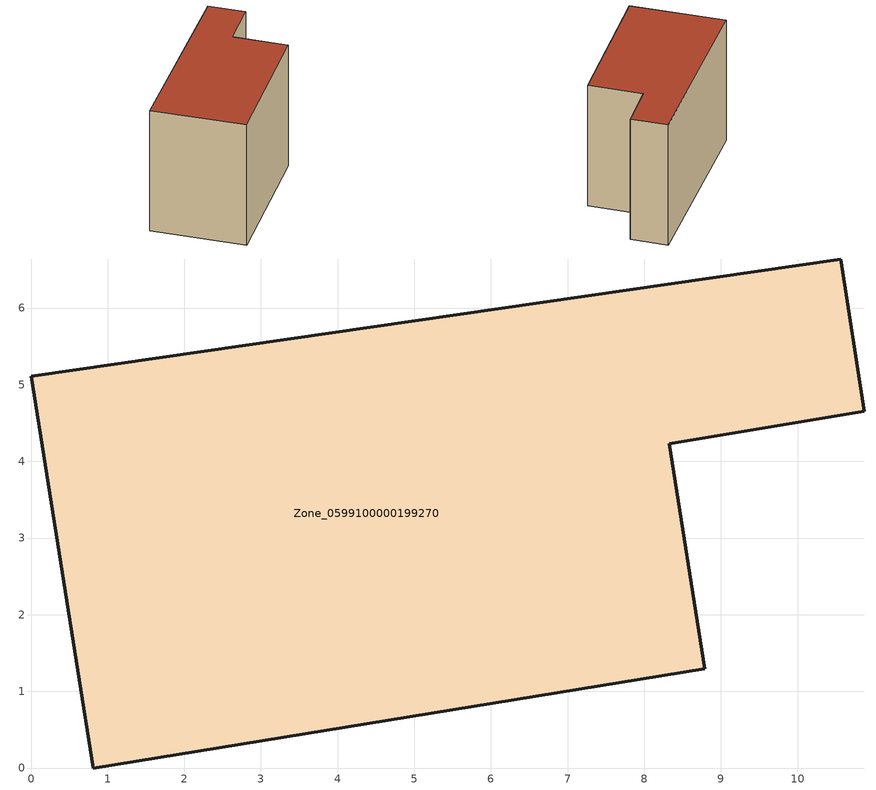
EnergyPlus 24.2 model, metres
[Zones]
Zone_0599100000199270
 floor ground (C_G): 0,5.11 10.56,6.64 10.87,4.65 8.32,4.23 8.79,1.29 0.81,0 z0
 wall outside (C_F): 0.81,0 8.79,1.29 8.32,4.23 10.87,4.65 10.56,6.64 0,5.11 0.81,0 z0:7.25
 roof outside (C_R): 10.56,6.64 0,5.11 0.81,0 8.79,1.29 8.32,4.23 10.87,4.65 z7.25
[BUILDING]
Pand.0599100000199270: North Axis=0; Terrain=City; Loads Convergence Tolerance Value=0.04; Temperature Convergence Tolerance Value=0.4; Solar Distribution=FullExterior; Maximum Number of Warmup Days=25; Minimum Number of Warmup Days=1
[Site:Location]
Rotterdam.The.Hague.AP_ZH_NLD Design_Conditions: Latitude=51.96; Longitude=4.45; Time Zone=1; Elevation=-4.5
[SITE:GROUNDTEMPERATURE:BUILDINGSURFACE]
18, 18, 18, 18, 18, 18, 18, 18, 18, 18, 18, 18
[MATERIAL] Thermal Absorptance=0.9; Solar Absorptance=0.7; Visible Absorptance=0.7
Name | Roughness | Thickness | Conductivity | Density | Specific Heat
G.TI.1946 | MediumSmooth | 0.15 | 1 | 540 | 1210
F.TI.1946 | Rough | 0.3 | 0.857143 | 1920 | 840
R.TI.1946 | MediumRough | 0.2 | 0.1 | 1500 | 1000
[CONSTRUCTION]
C_G: G.TI.1946
C_F: F.TI.1946
C_R: R.TI.1946
[ZONE]
Zone_0599100000199270: Type=1; Multiplier=1; Ceiling Height=Autocalculate; Volume=Autocalculate; Floor Area=autocalculate; Part of Total Floor Area=Yes
[ZONEINFILTRATION:DESIGNFLOWRATE]
Infil_Zone_0599100000199270: Zone or ZoneList or Space or SpaceList=Zone_0599100000199270; Schedule=AlwaysOn; Design Flow Rate Calculation Method=Flow/Area; Flow Rate per Floor Area=0.003; Constant Term Coefficient=1; Temperature Term Coefficient=0; Velocity Term Coefficient=0; Velocity Squared Term Coefficient=0
[HVACTEMPLATE:ZONE:IDEALLOADSAIRSYSTEM]
Zone_0599100000199270: Maximum Heating Supply Air Temperature=50; Minimum Cooling Supply Air Temperature=13; Maximum Heating Supply Air Humidity Ratio=0.0156; Minimum Cooling Supply Air Humidity Ratio=0.0077; Heating Limit=NoLimit; Cooling Limit=NoLimit; Dehumidification Control Type=ConstantSensibleHeatRatio; Cooling Sensible Heat Ratio=0.7; Dehumidification Setpoint=60; Humidification Control Type=None; Humidification Setpoint=30; Outdoor Air Method=None; Outdoor Air Flow Rate per Person=0.00944; Outdoor Air Flow Rate per Zone Floor Area=0; Outdoor Air Flow Rate per Zone=0; Demand Controlled Ventilation Type=None; Outdoor Air Economizer Type=NoEconomizer; Heat Recovery Type=None; Sensible Heat Recovery Effectiveness=0.7; Latent Heat Recovery Effectiveness=0.65
[ZONECONTROL:THERMOSTAT]
ThermostatControl_Zone_0599100000199270: Zone or ZoneList=Zone_0599100000199270; Control Type Schedule=DualSetpointControlType; Control 1=Thermostat_Zone_0599100000199270; Temperature Difference Between Cutout And Setpoint=0
[THERMOSTATSETPOINT:DUALSETPOINT]
Thermostat_Zone_0599100000199270: Heating Setpoint Temperature Schedule=HeatingSetpoint_Zone_0599100000199270; Cooling Setpoint Temperature Schedule=CoolingSetpoint_Zone_0599100000199270
[SCHEDULE:COMPACT]
HeatingSetpoint_Zone_0599100000199270: Through: 12/31, For: AllDays, Until: 24:00, 21
CoolingSetpoint_Zone_0599100000199270: Through: 12/31, For: AllDays, Until: 24:00, 24
DualSetpointControlType: Through: 12/31, For: AllDays, Until: 24:00, 4
AlwaysOn: Through: 12/31, For: AllDays, Until: 24:00, 1
